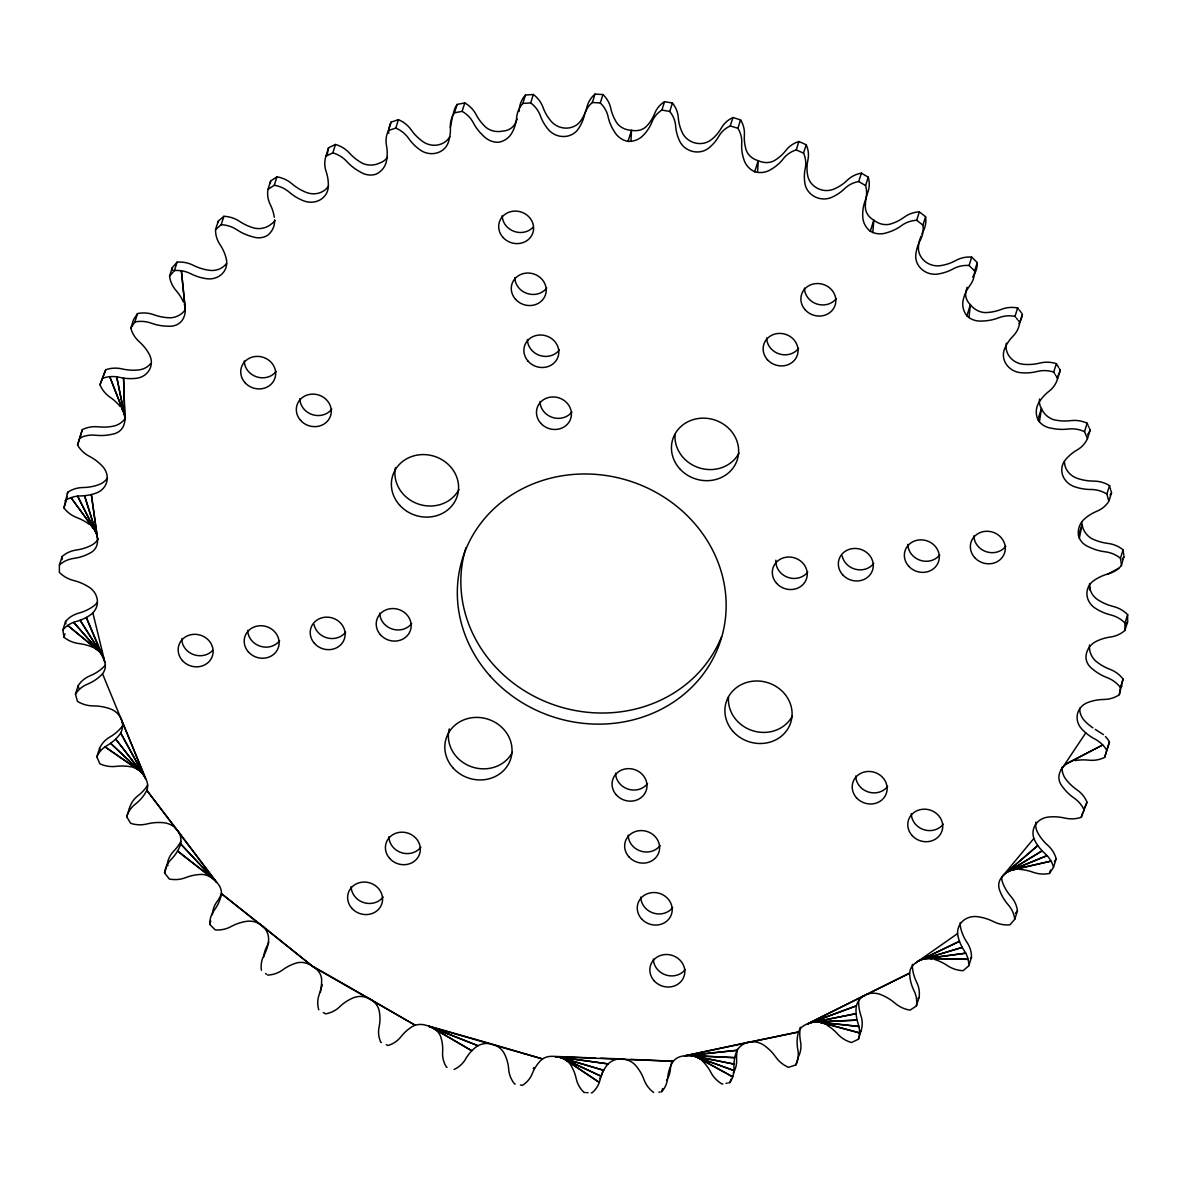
<?xml version="1.0" encoding="UTF-8"?>
<svg xmlns="http://www.w3.org/2000/svg" width="1187" height="1187" viewBox="0 0 1187 1187"><rect width="100%" height="100%" fill="white"/><g stroke="black" fill="none" stroke-linecap="round" stroke-linejoin="round"><path stroke-width="1.5" d="M1089.592 589.82L1089.592 586.141M1089.651 583.485A18.413 16.87 17.6 0 0 1097.901 599.806A46.59 42.658 17.6 0 0 1113.317 606.483A28.013 25.654 17.6 0 1 1127.65 614.658L1124.979 623.056L1124.92 630.431A28.013 25.654 17.6 0 1 1110.468 637.018A46.59 42.658 17.6 0 0 1094.948 642.019A18.829 18.384 3.4 0 0 1086.001 656.114A18.829 15.639 4.1 0 0 1092.797 669.245A46.59 42.658 17.6 0 0 1107.248 677.688A28.013 25.654 17.6 0 1 1120.394 687.481L1119.311 694.721A28.013 25.654 17.6 0 1 1103.955 699.469A46.59 42.658 17.6 0 0 1087.767 702.496A18.413 16.87 17.6 0 0 1081.787 729.041A46.59 42.658 17.6 0 0 1095.022 739.13A28.013 25.654 17.6 0 1 1106.774 750.362L1104.667 757.365A28.013 25.654 17.6 0 1 1088.672 760.17A46.59 42.658 17.6 0 0 1074.799 760.615M1127.65 614.658L1127.591 622.018L1124.92 630.431M62.036 559.641L62.08 556.569A28.013 25.654 17.6 0 1 76.532 549.982A46.59 42.658 17.6 0 0 92.052 544.981A18.829 18.384 3.4 0 0 98.254 538.987M602.951 94.545L600.281 102.943A28.013 25.654 17.6 0 1 608.115 116.756A46.59 42.658 17.6 0 0 614.272 131.46A18.829 17.271 47.7 0 0 628.012 141.416L630.935 141.342L631.529 130.303A18.829 16.455 -6.7 0 1 616.943 123.062A46.59 42.658 17.6 0 1 610.786 108.358A28.013 25.654 17.6 0 0 602.951 94.545L595.028 94.114A28.013 25.654 17.6 0 0 586.971 107.053A46.59 42.658 17.6 0 1 580.562 121.074A18.413 16.87 17.6 0 1 551.124 121.267A46.59 42.658 17.6 0 1 542.993 107.334A28.013 25.654 17.6 0 0 533.349 94.5L525.47 95.034A28.013 25.654 17.6 0 0 519.505 107.661M62.08 556.569L59.409 564.982L59.35 572.342A28.013 25.654 17.6 0 0 73.683 580.517A46.59 42.658 17.6 0 1 89.099 587.194A18.413 16.87 17.6 0 1 90.791 614.629A46.59 42.658 17.6 0 1 76.22 621.498A28.013 25.654 17.6 0 0 62.911 629.837L63.89 637.196A28.013 25.654 17.6 0 0 79.143 643.606A46.59 42.658 17.6 0 1 93.996 647.79M740.554 119.872L737.899 128.27A28.013 25.654 17.6 0 1 741.727 143.315A46.59 42.658 17.6 0 0 743.655 158.821A18.829 17.642 48.6 0 0 754.695 171.774L757.529 172.382L758.211 160.675A18.829 16.084 -2.6 0 1 746.326 150.408A46.59 42.658 17.6 0 1 744.383 134.917A28.013 25.654 17.6 0 0 740.554 119.872L732.928 117.543A28.013 25.654 17.6 0 0 721.429 127.929A46.59 42.658 17.6 0 1 711.25 139.754A18.413 16.87 17.6 0 1 682.377 132.825A46.59 42.658 17.6 0 1 678.296 117.602A28.013 25.654 17.6 0 0 672.421 103.046L664.572 101.652A28.013 25.654 17.6 0 0 654.705 113.418A46.59 42.658 17.6 0 1 646.351 126.46A18.829 15.876 35.1 0 1 631.529 130.303L628.012 141.416M923.011 231.673A28.013 25.654 17.6 0 0 925.593 216.702L919.346 211.88L916.676 220.278A28.013 25.654 17.6 0 0 901.556 225.575A46.59 42.658 17.6 0 1 887.09 232.637A18.829 17.108 -11.7 0 1 872.816 232.489L873.795 220.159A18.829 15.757 2.1 0 1 865.382 207.68A46.59 42.658 17.6 0 1 867.801 192.442A28.013 25.654 17.6 0 0 868.246 177.189L861.406 173.139A28.013 25.654 17.6 0 0 847.266 180.261A46.59 42.658 17.6 0 1 834.016 189.059A18.413 16.87 17.6 0 1 807.664 175.513A46.59 42.658 17.6 0 1 807.917 160.008A28.013 25.654 17.6 0 0 806.21 144.725L798.91 141.505A28.013 25.654 17.6 0 0 785.972 150.334A46.59 42.658 17.6 0 1 774.161 160.735A18.829 16.232 39.5 0 1 758.211 160.675L754.695 171.774M1015.805 317.389L1014.989 316.365A28.013 25.654 17.6 0 0 998.712 317.775A46.59 42.658 17.6 0 1 982.599 321.009A18.829 16.692 -8.9 0 1 968.963 317.567L970.402 304.703A18.829 15.505 7 0 1 965.995 290.949A46.59 42.658 17.6 0 1 966.322 289.702M1108.539 500.053L1106.877 494.029A28.013 25.654 17.6 0 0 1090.942 489.489A46.59 42.658 17.6 0 1 1074.398 486.67A18.413 16.87 17.6 0 1 1065.14 460.215A46.59 42.658 17.6 0 1 1077.113 449.977A28.013 25.654 17.6 0 0 1087.47 438.596L1084.503 431.638A28.013 25.654 17.6 0 0 1068.166 429.041A46.59 42.658 17.6 0 1 1051.474 428.24A18.829 16.306 -5.1 0 1 1039.411 421.815L1041.429 408.551A18.829 15.357 12.2 0 1 1039.56 399.025M89.351 524.431A46.59 42.658 17.6 0 0 77.096 517.71A28.013 25.654 17.6 0 1 63.935 507.917L67.689 492.279A28.013 25.654 17.6 0 1 83.045 487.531A46.59 42.658 17.6 0 0 99.233 484.504A18.413 16.87 17.6 0 0 107.527 477.842M1089.518 645.016A18.829 18.087 45.4 0 0 1095.467 660.833A46.59 42.658 17.6 0 0 1109.904 669.29A28.013 25.654 17.6 0 1 1123.065 679.083L1119.311 694.721M66.68 498.911L67.036 496.492M67.407 494.089L67.689 492.279M1120.795 560.665L1120.454 558.216A28.013 25.654 17.6 0 0 1105.186 551.807A46.59 42.658 17.6 0 1 1089.072 547.014A18.829 15.935 -0.7 0 1 1079.339 538.126L1082.069 524.624A18.829 15.297 17.6 0 1 1081.654 522.176M274.286 217.236A46.59 42.658 17.6 0 0 270.295 204.639A28.013 25.654 17.6 0 1 267.965 189.401L274.286 185.261A28.013 25.654 17.6 0 1 289.302 192.205A46.59 42.658 17.6 0 0 303.635 200.84A18.413 16.87 17.6 0 0 328.28 186.952A46.59 42.658 17.6 0 0 326.113 171.477A28.013 25.654 17.6 0 1 325.921 156.18L332.82 152.871A28.013 25.654 17.6 0 1 346.827 161.536A46.59 42.658 17.6 0 0 359.928 171.774A18.829 16.455 41.9 0 0 376.027 174.192A18.829 18.324 -1.4 0 0 386.472 161.091A46.59 42.658 17.6 0 0 386.487 145.586A28.013 25.654 17.6 0 1 388.446 130.511L395.79 128.092A28.013 25.654 17.6 0 1 408.565 138.315A46.59 42.658 17.6 0 0 420.183 149.992A18.413 16.87 17.6 0 0 448.182 142.707A46.59 42.658 17.6 0 0 450.377 127.439L452.544 116.178M65.033 500.677A28.013 25.654 17.6 0 1 80.39 495.943A46.59 42.658 17.6 0 0 96.562 492.917A18.413 16.87 17.6 0 0 102.542 466.357A46.59 42.658 17.6 0 0 89.322 456.283A28.013 25.654 17.6 0 1 77.556 445.036L82.333 429.635A28.013 25.654 17.6 0 1 98.328 426.83A46.59 42.658 17.6 0 0 114.902 425.821A18.829 18.22 -6.6 0 0 124.427 419.382M77.556 445.036L82.333 429.635M1105.409 736.519A28.013 25.654 17.6 0 1 1109.444 741.964L1104.667 757.365M120.273 406.637A46.59 42.658 17.6 0 0 110.139 397.274A28.013 25.654 17.6 0 1 99.975 384.766L105.732 369.736A28.013 25.654 17.6 0 1 122.098 368.92A46.59 42.658 17.6 0 0 138.775 369.929A18.413 16.87 17.6 0 0 150.601 363.637M99.975 384.766L105.732 369.736M63.935 507.917L66.071 501.196M103.076 378.134A28.013 25.654 17.6 0 1 119.427 377.318A46.59 42.658 17.6 0 0 136.119 378.341A18.413 16.87 17.6 0 0 149.369 354.483A46.59 42.658 17.6 0 0 139.22 341.693A28.013 25.654 17.6 0 1 130.837 328.146L133.493 319.748L137.514 313.576A28.013 25.654 17.6 0 1 153.954 314.763A46.59 42.658 17.6 0 0 170.468 317.804A18.829 17.968 -11.8 0 0 185.35 309.703M130.837 328.146L134.843 321.989L137.514 313.576M183.347 301.854A46.59 42.658 17.6 0 0 176.032 290.489A28.013 25.654 17.6 0 1 169.578 276.126L172.234 267.728L177.115 262.149A28.013 25.654 17.6 0 1 193.347 265.324A46.59 42.658 17.6 0 0 209.402 270.31A18.413 16.87 17.6 0 0 226.524 263.395M169.578 276.126L174.444 270.547L177.115 262.149M62.911 629.837L65.582 621.439A28.013 25.654 17.6 0 1 78.891 613.085A46.59 42.658 17.6 0 0 93.461 606.216A18.413 16.87 17.6 0 0 97.23 602.432M63.89 637.196L64.944 633.828M174.444 270.547A28.013 25.654 17.6 0 1 190.692 273.722A46.59 42.658 17.6 0 0 206.746 278.722A18.413 16.87 17.6 0 0 226.361 259.181A46.59 42.658 17.6 0 0 219.981 244.552A28.013 25.654 17.6 0 1 215.544 229.625L218.215 221.212L223.853 216.316A28.013 25.654 17.6 0 1 239.626 221.405A46.59 42.658 17.6 0 0 254.953 228.275A18.829 17.657 -13.4 0 0 271.408 223.987A18.829 15.312 19.8 0 0 274.983 220.589M215.544 229.625L221.197 224.714L223.853 216.316M261.407 970.298A28.013 25.654 17.6 0 1 263.989 955.327A46.59 42.658 17.6 0 0 268.544 940.623A18.413 16.87 17.6 0 0 246.54 921.349A46.59 42.658 17.6 0 0 231.109 926.543A28.013 25.654 17.6 0 1 215.277 929.925L209.713 924.406A28.013 25.654 17.6 0 1 214.402 909.984A46.59 42.658 17.6 0 0 221.005 896.051A18.829 15.505 7 0 0 216.598 882.297L214.654 880.101A18.829 17.033 46.5 0 0 201.745 874.389A46.59 42.658 17.6 0 0 185.617 877.638A28.013 25.654 17.6 0 1 169.34 879.033L164.563 872.935A28.013 25.654 17.6 0 1 171.269 859.284A46.59 42.658 17.6 0 0 179.816 846.376A18.413 16.87 17.6 0 0 163.628 822.71A46.59 42.658 17.6 0 0 147.084 823.941A28.013 25.654 17.6 0 1 130.644 823.333L126.727 816.745A28.013 25.654 17.6 0 1 135.333 804.118A46.59 42.658 17.6 0 0 145.689 792.441A18.829 15.357 12.2 0 0 145.571 778.449L144.206 775.853A18.829 17.434 48.3 0 0 132.855 767.173A46.59 42.658 17.6 0 0 116.163 766.372A28.013 25.654 17.6 0 1 99.842 763.775L96.859 756.802A28.013 25.654 17.6 0 1 107.216 745.421A46.59 42.658 17.6 0 0 119.19 735.183A18.413 16.87 17.6 0 0 109.931 708.728A46.59 42.658 17.6 0 0 93.387 705.909A28.013 25.654 17.6 0 1 77.452 701.369L75.464 694.143L78.134 685.745A28.013 25.654 17.6 0 1 90.064 675.789A46.59 42.658 17.6 0 0 103.462 667.168A18.829 18.428 17.7 0 0 105.331 664.957M267.965 189.401L270.621 181.003L276.957 176.863A28.013 25.654 17.6 0 1 291.972 183.792A46.59 42.658 17.6 0 0 306.305 192.428A18.413 16.87 17.6 0 0 328.547 186.003M274.286 185.261L276.957 176.863M96.859 756.802L99.53 748.403A28.013 25.654 17.6 0 1 109.887 737.023A46.59 42.658 17.6 0 0 121.86 726.785M325.921 156.18L328.591 147.767L335.491 144.473A28.013 25.654 17.6 0 1 349.497 153.123A46.59 42.658 17.6 0 0 362.584 163.361A18.829 17.271 -12.6 0 0 379.543 163.079A18.829 15.401 25.1 0 0 387.407 157.174M332.82 152.871L335.491 144.473M126.727 816.745L129.398 808.332A28.013 25.654 17.6 0 1 138.004 795.72A46.59 42.658 17.6 0 0 147.678 785.141M388.446 130.511L391.117 122.098L398.461 119.679A28.013 25.654 17.6 0 1 411.221 129.917A46.59 42.658 17.6 0 0 422.854 141.594A18.413 16.87 17.6 0 0 449.754 136.713M395.79 128.092L398.461 119.679M164.563 872.935L167.233 864.522A28.013 25.654 17.6 0 1 173.925 850.886A46.59 42.658 17.6 0 0 180.839 841.479M450.377 127.439A28.013 25.654 17.6 0 1 454.443 112.824L457.114 104.426L464.785 102.928A28.013 25.654 17.6 0 1 476.091 114.56A46.59 42.658 17.6 0 0 486.062 127.469A18.829 16.87 -10.2 0 0 502.368 131.134A18.829 15.594 30.2 0 0 515.024 123.715A46.59 42.658 17.6 0 0 517.117 118.997M454.443 112.824L462.114 111.341L464.785 102.928M209.713 924.406L210.782 921.053M462.114 111.341A28.013 25.654 17.6 0 1 473.435 122.973A46.59 42.658 17.6 0 0 483.391 135.882A18.829 16.855 45.3 0 0 498.852 142.232A18.829 18.131 -9.3 0 0 512.354 132.113A46.59 42.658 17.6 0 0 516.686 117.335A28.013 25.654 17.6 0 1 522.814 103.447L525.47 95.034M595.028 94.114L592.358 102.512A28.013 25.654 17.6 0 0 584.301 115.451A46.59 42.658 17.6 0 1 577.891 129.487A18.413 16.87 17.6 0 1 548.468 129.665A46.59 42.658 17.6 0 1 540.337 115.732A28.013 25.654 17.6 0 0 530.678 102.913L533.349 94.5M630.935 141.342A18.829 17.85 -12.8 0 0 643.68 134.858A46.59 42.658 17.6 0 0 652.034 121.831A28.013 25.654 17.6 0 1 661.901 110.065L664.572 101.652M732.928 117.543L730.257 125.956A28.013 25.654 17.6 0 0 718.758 136.342A46.59 42.658 17.6 0 1 708.594 148.152A18.413 16.87 17.6 0 1 679.721 141.238A46.59 42.658 17.6 0 1 675.64 126A28.013 25.654 17.6 0 0 669.75 111.459L672.421 103.046M757.529 172.382A18.829 17.493 -13.3 0 0 771.505 169.147A46.59 42.658 17.6 0 0 783.316 158.746A28.013 25.654 17.6 0 1 796.24 149.918L798.91 141.505M861.406 173.139L858.735 181.537A28.013 25.654 17.6 0 0 844.595 188.659A46.59 42.658 17.6 0 1 831.345 197.472A18.413 16.87 17.6 0 1 805.009 183.911A46.59 42.658 17.6 0 1 805.246 168.42A28.013 25.654 17.6 0 0 803.54 153.138L806.21 144.725M872.816 232.489L870.279 231.257A18.829 17.968 47.1 0 1 862.712 216.079A46.59 42.658 17.6 0 1 865.13 200.855A28.013 25.654 17.6 0 0 865.575 185.587L868.246 177.189M870.279 231.257L873.795 220.159A18.829 16.618 43.4 0 0 889.76 224.239A46.59 42.658 17.6 0 0 904.227 217.176A28.013 25.654 17.6 0 1 919.346 211.88M968.963 317.567L966.871 315.801A18.829 18.22 42 0 1 963.325 299.361A46.59 42.658 17.6 0 1 969.942 285.429A28.013 25.654 17.6 0 0 974.616 270.992L969.067 265.487A28.013 25.654 17.6 0 0 953.22 268.855A46.59 42.658 17.6 0 1 937.804 274.049A18.413 16.87 17.6 0 1 915.785 254.79A46.59 42.658 17.6 0 1 920.34 240.086A28.013 25.654 17.6 0 0 922.922 225.115L925.593 216.702M662.583 1088.598L661.53 1091.966A28.013 25.654 17.6 0 0 667.643 1078.063A46.59 42.658 17.6 0 1 671.976 1063.285A18.829 15.594 30.2 0 1 684.632 1055.866L747.81 1042.349M969.067 265.487L971.723 257.075L977.287 262.594A28.013 25.654 17.6 0 1 974.037 274.865M974.616 270.992L977.287 262.594M966.871 315.801L970.402 304.703A18.829 17.033 46.5 0 0 985.255 312.611A46.59 42.658 17.6 0 0 1001.383 309.362A28.013 25.654 17.6 0 1 1017.66 307.967L1018.461 308.976M728.61 1082.841L729.886 1082.574L730.955 1079.22M1014.989 316.365L1017.66 307.967M729.886 1082.574A28.013 25.654 17.6 0 0 733.967 1067.959A46.59 42.658 17.6 0 1 736.148 1052.691A18.413 16.87 17.6 0 1 764.146 1045.406A46.59 42.658 17.6 0 1 775.779 1057.083A28.013 25.654 17.6 0 0 788.539 1067.321L795.883 1064.902L798.554 1056.489A28.013 25.654 17.6 0 0 800.513 1041.414A46.59 42.658 17.6 0 1 800.305 1027.17M1039.411 421.815L1037.913 419.649L1041.429 408.551A18.829 17.434 48.3 0 0 1054.145 419.827A46.59 42.658 17.6 0 0 1070.837 420.628A28.013 25.654 17.6 0 1 1087.158 423.225L1087.915 424.961M1054.679 373.712L1053.7 372.08L1056.356 363.667A28.013 25.654 17.6 0 0 1039.916 363.059A46.59 42.658 17.6 0 1 1023.372 364.29A18.413 16.87 17.6 0 1 1006.398 343.147M1037.913 419.649A18.829 18.369 32 0 1 1038.655 402.957A46.59 42.658 17.6 0 1 1048.996 391.28A28.013 25.654 17.6 0 0 1057.602 378.668L1060.273 370.255L1059.308 368.608M826.835 1025.034A46.59 42.658 17.6 0 1 837.503 1033.877A28.013 25.654 17.6 0 0 851.509 1042.527L858.409 1039.233L861.079 1030.82A28.013 25.654 17.6 0 0 860.887 1015.523A46.59 42.658 17.6 0 1 858.72 1000.047M1084.503 431.638L1087.158 423.225M1087.47 438.596L1090.141 430.198L1089.414 428.448M858.409 1039.233A28.013 25.654 17.6 0 0 858.216 1023.936A46.59 42.658 17.6 0 1 856.064 1008.446A18.413 16.87 17.6 0 1 880.695 994.572A46.59 42.658 17.6 0 1 895.028 1003.208A28.013 25.654 17.6 0 0 910.043 1010.137L916.379 1005.997L919.035 997.599A28.013 25.654 17.6 0 0 916.705 982.361A46.59 42.658 17.6 0 1 912.402 967.168A18.829 18.413 11.5 0 1 912.447 964.289M1079.339 538.126L1078.538 535.723L1082.069 524.624A18.829 17.79 48.3 0 0 1091.728 538.601A46.59 42.658 17.6 0 0 1107.857 543.394A28.013 25.654 17.6 0 1 1123.11 549.804L1123.451 552.252M1106.877 494.029L1109.548 485.631A28.013 25.654 17.6 0 0 1093.613 481.091A46.59 42.658 17.6 0 1 1077.069 478.272A18.413 16.87 17.6 0 1 1064.427 461.624M1110.884 490.439L1111.536 492.857L1108.866 501.255A28.013 25.654 17.6 0 1 1096.936 511.211A46.59 42.658 17.6 0 0 1083.538 519.832A18.829 18.428 17.7 0 0 1078.538 535.723M934.762 959.511A46.59 42.658 17.6 0 1 947.374 965.595A28.013 25.654 17.6 0 0 963.147 970.684L968.785 965.788L971.456 957.375A28.013 25.654 17.6 0 0 967.019 942.448A46.59 42.658 17.6 0 1 960.639 927.819A18.413 16.87 17.6 0 1 960.342 922.522M1120.454 558.216L1123.11 549.804M1124.979 623.056A28.013 25.654 17.6 0 0 1110.646 614.896A46.59 42.658 17.6 0 1 1095.23 608.219A18.413 16.87 17.6 0 1 1093.539 580.784A46.59 42.658 17.6 0 1 1108.109 573.914A28.013 25.654 17.6 0 0 1121.418 565.561L1123.941 555.931M968.785 965.788A28.013 25.654 17.6 0 0 964.348 950.861A46.59 42.658 17.6 0 1 957.983 936.217A18.413 16.87 17.6 0 1 977.598 916.69A46.59 42.658 17.6 0 1 993.653 921.676A28.013 25.654 17.6 0 0 1009.885 924.851L1014.766 919.272L1017.422 910.874A28.013 25.654 17.6 0 0 1010.968 896.511A46.59 42.658 17.6 0 1 1002.629 882.668A18.829 18.413 26.4 0 1 1001.68 876.97M1019.336 869.314A46.59 42.658 17.6 0 1 1033.046 872.237A28.013 25.654 17.6 0 0 1049.486 873.424L1050.554 870.056M1049.486 873.424L1053.507 867.252L1056.163 858.854A28.013 25.654 17.6 0 0 1047.78 845.307A46.59 42.658 17.6 0 1 1037.631 832.517A18.413 16.87 17.6 0 1 1035.85 822.116M1120.394 687.481L1123.065 679.083M1053.507 867.252A28.013 25.654 17.6 0 0 1045.124 853.72A46.59 42.658 17.6 0 1 1034.975 840.915A18.413 16.87 17.6 0 1 1048.225 817.071A46.59 42.658 17.6 0 1 1064.902 818.08A28.013 25.654 17.6 0 0 1081.268 817.264L1082.856 812.22M1081.268 817.264L1087.025 802.234A28.013 25.654 17.6 0 0 1076.861 789.726A46.59 42.658 17.6 0 1 1065.065 778.197A18.829 18.295 38.4 0 1 1062.098 767.128M1106.774 750.362L1109.444 741.964M1087.025 802.234L1085.482 805.558M1084.977 806.656L1084.458 807.768M1056.163 858.854L1054.516 861.421M1060.97 770.007L1085.779 732.869M1014.766 919.272A28.013 25.654 17.6 0 0 1008.297 904.909A46.59 42.658 17.6 0 1 999.958 891.081A18.829 15.312 14.5 0 1 1001.65 877.297L1033.877 838.423M1017.422 910.874L1016.621 911.809M1016.22 912.269L1015.404 913.204M971.456 957.375L970.521 958.206M1003.49 875.071L1037.809 845.53L1005.656 873.142L1042.141 850.827L1008.119 871.555L1047.082 855.634L1010.79 870.353L1051.059 861.109L1013.624 869.567M916.379 1005.997A28.013 25.654 17.6 0 0 914.035 990.759A46.59 42.658 17.6 0 1 909.732 975.566A18.829 15.312 19.8 0 1 915.592 963.013L957.597 933.576M919.035 997.599L917.996 998.297M1108.109 573.914L1118.673 568.35M1066.816 763.671L1102.738 744.932L1069.353 762.232M795.883 1064.902A28.013 25.654 17.6 0 0 797.857 1049.812A46.59 42.658 17.6 0 1 797.872 1034.307A18.829 15.401 25.1 0 1 807.457 1023.921L864.284 995.507M824.416 1023.639A18.829 17.271 -12.6 0 0 807.457 1023.921L909.643 973.117L866.777 994.35M861.079 1030.82L859.937 1031.384M917.952 961.307L959.482 941.291L920.548 959.971L962.242 947.389L923.338 959.022L965.743 953.161L926.231 958.488L968.117 959.333L929.154 958.384M807.457 1023.921L856.421 1005.834L810.187 1022.838L856.109 1013.653L813.05 1022.155L857.118 1020.123L815.973 1021.903L858.943 1026.473L818.882 1022.066L859.536 1032.913L821.73 1022.645M700.938 1059.531A18.829 16.87 -10.2 0 0 684.632 1055.866L798.51 1031.978L750.57 1041.845M727.334 1083.093L726.058 1083.33M722.853 1083.954L722.215 1084.072A28.013 25.654 17.6 0 1 710.909 1072.44A46.59 42.658 17.6 0 0 701.947 1060.466M684.632 1055.866L737.246 1050.287L687.54 1055.48L734.753 1057.662L690.478 1055.495L733.937 1064.071L693.342 1055.926L733.967 1070.555L696.086 1056.756L732.75 1076.846L698.639 1057.958M522.814 103.447L530.678 102.913M660.209 1092.055L658.904 1092.159M520.47 1085.007L522.428 1085.348A28.013 25.654 17.6 0 0 532.295 1073.582A46.59 42.658 17.6 0 1 540.649 1060.54A18.829 15.876 35.1 0 1 552.682 1056.341L595.34 1058.032M600.785 1058.21L620.727 1058.878M585.369 1092.53L584.049 1092.455A28.013 25.654 17.6 0 1 576.214 1078.642A46.59 42.658 17.6 0 0 570.057 1063.938A18.829 16.455 -6.7 0 0 555.471 1056.697L673.326 1061.252L630.95 1059.398M592.358 102.512L600.281 102.943M591.319 1092.856L591.972 1092.886A28.013 25.654 17.6 0 0 600.028 1079.947A46.59 42.658 17.6 0 1 606.438 1065.926A18.413 16.87 17.6 0 1 635.876 1065.733A46.59 42.658 17.6 0 1 644.007 1079.666A28.013 25.654 17.6 0 0 653.651 1092.5M588.01 1092.693L586.69 1092.619M555.471 1056.697L608.174 1063.893L558.38 1056.994L603.679 1070.318L561.169 1057.691L601.097 1076.223L563.81 1058.759L599.316 1082.41L566.199 1060.184M661.901 110.065L669.75 111.459M515.232 1084.072L514.579 1083.954A28.013 25.654 17.6 0 1 508.704 1069.398A46.59 42.658 17.6 0 0 504.623 1054.175A18.413 16.87 17.6 0 0 491.7 1043.981L426.088 1025.286A18.829 16.232 39.5 0 0 412.839 1026.265A46.59 42.658 17.6 0 0 401.028 1036.666A28.013 25.654 17.6 0 1 388.09 1045.495L386.265 1044.694M447.069 1067.321L446.446 1067.128A28.013 25.654 17.6 0 1 442.617 1052.083A46.59 42.658 17.6 0 0 440.674 1036.592A18.829 16.084 -2.6 0 0 428.789 1026.325L542.593 1058.952L494.445 1044.857M730.257 125.956L737.899 128.27M428.789 1026.325L478.005 1045.732L431.489 1027.289L471.832 1050.777L433.967 1028.595M796.24 149.918L803.54 153.138M381.398 1042.542L380.79 1042.275A28.013 25.654 17.6 0 1 379.083 1026.992A46.59 42.658 17.6 0 0 379.336 1011.487A18.413 16.87 17.6 0 0 352.984 997.941A46.59 42.658 17.6 0 0 339.734 1006.739A28.013 25.654 17.6 0 1 325.594 1013.861L323.309 1012.526M369.513 998.668L310.801 965.179A18.829 16.618 43.4 0 0 297.24 962.761A46.59 42.658 17.6 0 0 282.773 969.824A28.013 25.654 17.6 0 1 267.654 975.12M1095.23 729.352L1103.42 734.619M371.961 1000.166L415.227 1025.242L313.205 966.841L221.39 893.648L260.235 924.317M858.735 181.537L865.575 185.587M138.107 769.591L104.99 746.86L140.437 771.372L110.599 743.27L142.485 773.479L115.673 739.056L144.206 775.853L120.659 732.972L145.571 778.449L121.653 720.108M916.676 220.278L922.922 225.115M266.615 974.319L265.562 973.518M212.414 878.202L177.56 851.02L214.654 880.101L180.602 843.853L216.598 882.297L177.976 831.019M262.505 926.038L313.205 966.841A18.829 15.757 2.1 0 1 321.618 979.32A46.59 42.658 17.6 0 1 319.199 994.558A28.013 25.654 17.6 0 0 318.754 1009.811M97.69 650.031L67.733 625.43L99.856 652.019L73.639 622.329L101.696 654.319L80.122 620.252L103.18 656.841L86.28 617.477L104.931 662.376A18.829 15.297 17.6 0 1 100.791 675.566A46.59 42.658 17.6 0 1 87.408 684.202A28.013 25.654 17.6 0 0 75.464 694.143M1019.262 310L1021.651 313.056M1016.591 318.398L1017.393 319.422M1018.194 320.431L1018.98 321.454M167.233 864.522L168.02 865.546M176.225 828.838L146.773 790.275L216.598 882.297M93.521 528.334L70.983 497.635L95.138 530.782L77.63 496.107L96.37 533.438L84.559 495.706L97.186 536.242L91.354 494.534L97.557 539.106M1056.356 363.667L1058.656 367.51M1055.332 374.81L1055.985 375.908M1056.638 377.006L1057.602 378.668M130.036 809.43L129.398 808.332M1088.42 426.133L1088.909 427.29M100.257 750.139L99.53 748.403M102.527 673.801L145.571 778.449M123.314 411.385L109.738 376.68L124.294 414.129L116.682 376.813L124.828 416.993L123.567 378.104L124.902 419.872M1109.548 485.631L1109.89 486.833M1110.216 488.035L1110.557 489.237M78.787 688.148L78.134 685.745M92.853 612.878L104.931 662.376M1123.614 553.483L1123.777 554.715M1120.958 561.881L1121.107 563.113M65.893 623.887L65.582 621.439M1121.27 564.344L1121.418 565.561M185.068 307.136L181.388 270.77L185.32 310.03M411.666 623.516A17.597 16.114 17.6 0 1 392.185 629.021A17.597 16.114 17.6 0 1 379.736 613.115M571.926 411.904A17.597 16.114 17.6 0 1 552.445 417.423A17.597 16.114 17.6 0 1 539.996 401.503M807.768 572A17.597 16.114 17.6 0 1 787.56 577.253A17.597 16.114 17.6 0 1 775.883 560.175M647.508 783.613A17.597 16.114 17.6 0 1 628.027 789.118A17.597 16.114 17.6 0 1 615.578 773.197M721.548 636.692A135.422 123.997 17.6 0 1 553.839 704.826A135.422 123.997 17.6 0 1 465.972 547.652M458.909 489.474A33.859 30.996 17.6 0 1 418.284 504.015A33.859 30.996 17.6 0 1 395.419 467.663M738.982 453.048A33.859 30.996 17.6 0 1 700.063 468.123A33.859 30.996 17.6 0 1 675.062 434.442M792.426 715.88A33.859 30.996 17.6 0 1 753.508 730.955A33.859 30.996 17.6 0 1 728.506 697.273M512.354 752.306A33.859 30.996 17.6 0 1 470.898 766.55A33.859 30.996 17.6 0 1 449.235 728.907M331.781 409.1A17.597 16.114 17.6 0 1 312.3 414.604A17.597 16.114 17.6 0 1 299.851 398.684M276.185 371.368A17.597 16.114 17.6 0 1 256.718 376.873A17.597 16.114 17.6 0 1 244.255 360.952M559.329 349.957A17.597 16.114 17.6 0 1 539.848 355.462A17.597 16.114 17.6 0 1 527.399 339.541M546.732 288.011A17.597 16.114 17.6 0 1 527.251 293.515A17.597 16.114 17.6 0 1 514.802 277.595M533.215 227.147A17.597 16.114 17.6 0 1 513.926 231.317A17.597 16.114 17.6 0 1 502.205 215.648M798.584 348.37A17.597 16.114 17.6 0 1 779.102 353.874A17.597 16.114 17.6 0 1 766.654 337.954M836.345 298.501A17.597 16.114 17.6 0 1 816.879 304.006A17.597 16.114 17.6 0 1 804.43 288.085M873.78 563.41A17.597 16.114 17.6 0 1 855.782 569.33A17.597 16.114 17.6 0 1 842.162 555.828M939.792 554.819A17.597 16.114 17.6 0 1 920.311 560.323A17.597 16.114 17.6 0 1 907.862 544.403M1005.804 546.228A17.597 16.114 17.6 0 1 986.338 551.747A17.597 16.114 17.6 0 1 973.889 535.827M887.653 786.417A17.597 16.114 17.6 0 1 868.172 791.937A17.597 16.114 17.6 0 1 855.723 776.016M943.235 824.149A17.597 16.114 17.6 0 1 923.768 829.668A17.597 16.114 17.6 0 1 911.319 813.748M660.106 845.559A17.597 16.114 17.6 0 1 640.624 851.064A17.597 16.114 17.6 0 1 628.175 835.144M672.703 907.506A17.597 16.114 17.6 0 1 653.221 913.011A17.597 16.114 17.6 0 1 640.772 897.09M685.3 969.453A17.597 16.114 17.6 0 1 665.818 974.972A17.597 16.114 17.6 0 1 653.369 959.051M420.851 847.147A17.597 16.114 17.6 0 1 401.369 852.652A17.597 16.114 17.6 0 1 388.921 836.731M383.075 897.031A17.597 16.114 17.6 0 1 363.608 902.535A17.597 16.114 17.6 0 1 351.159 886.615M345.654 632.107A17.597 16.114 17.6 0 1 327.657 638.027A17.597 16.114 17.6 0 1 314.036 624.525M279.628 640.698A17.597 16.114 17.6 0 1 260.161 646.203A17.597 16.114 17.6 0 1 247.712 630.282M212.71 650.372A17.597 16.114 17.6 0 1 193.422 654.541A17.597 16.114 17.6 0 1 181.7 638.873M915.592 963.013A18.829 17.657 -13.4 0 1 932.047 958.725M1001.65 877.297A18.829 17.968 -11.8 0 1 1016.532 869.196M1072.098 761.179A18.829 18.22 -6.6 0 0 1059.768 772.618A18.829 15.431 9.2 0 0 1062.41 786.595A46.59 42.658 17.6 0 0 1074.19 798.139A28.013 25.654 17.6 0 1 1084.354 810.632M274.598 219.832A18.829 18.413 11.5 0 1 267.891 235.1A18.829 16.084 37.7 0 1 252.282 236.688A46.59 42.658 17.6 0 1 236.955 229.818A28.013 25.654 17.6 0 0 221.197 224.714M184.371 304.332A18.829 18.413 26.4 0 1 181.834 320.816A18.829 15.757 33.1 0 1 167.797 326.202A46.59 42.658 17.6 0 1 151.283 323.176A28.013 25.654 17.6 0 0 134.843 321.989M121.935 408.803A18.829 18.295 38.4 0 1 123.715 425.48A18.829 15.505 28.1 0 1 112.231 434.234A46.59 42.658 17.6 0 1 95.657 435.243A28.013 25.654 17.6 0 0 79.663 438.048M91.533 526.167A18.829 18.087 45.4 0 1 97.482 541.984A18.829 15.357 22.9 0 1 89.381 553.394A46.59 42.658 17.6 0 1 73.876 558.38A28.013 25.654 17.6 0 0 59.409 564.982M737.424 1049.249A46.59 42.658 17.6 0 0 736.623 1059.561A28.013 25.654 17.6 0 1 733.254 1073.093M603.011 1070.288A46.59 42.658 17.6 0 0 602.699 1071.549A28.013 25.654 17.6 0 1 599.761 1078.627M667.851 1078.256A28.013 25.654 17.6 0 0 670.314 1069.665A46.59 42.658 17.6 0 1 671.738 1062.053M667.242 1079.384A28.013 25.654 17.6 0 1 666.56 1080.482M533.898 1067.514A28.013 25.654 17.6 0 1 533.26 1068.641M454.072 1069.457A28.013 25.654 17.6 0 0 465.571 1059.071A46.59 42.658 17.6 0 1 475.75 1047.246A18.413 16.87 17.6 0 1 488.866 1043.507M1092.871 727.839A46.59 42.658 17.6 0 1 1084.458 720.643A18.413 16.87 17.6 0 1 1079.769 708.224M1121.967 686.323A28.013 25.654 17.6 0 1 1120.854 687.036M1124.089 557.163A28.013 25.654 17.6 0 1 1122.308 559.062M1127.591 622.018A28.013 25.654 17.6 0 1 1125.543 623.679M1090.141 430.198A28.013 25.654 17.6 0 1 1087.574 434.65M1111.536 492.857A28.013 25.654 17.6 0 1 1110.053 494.964M1060.273 370.255A28.013 25.654 17.6 0 1 1058.359 375.018M1057.721 376.145A28.013 25.654 17.6 0 1 1057.023 377.229M1018.965 323.665A28.013 25.654 17.6 0 0 1022.437 314.065L1019.767 322.478A28.013 25.654 17.6 0 1 1013.075 336.114A46.59 42.658 17.6 0 0 1004.514 349.037A18.413 16.87 17.6 0 0 1020.701 372.703A46.59 42.658 17.6 0 0 1037.245 371.472A28.013 25.654 17.6 0 1 1053.7 372.08M971.723 257.075A28.013 25.654 17.6 0 0 955.891 260.457A46.59 42.658 17.6 0 1 940.46 265.651A18.413 16.87 17.6 0 1 918.456 246.377A46.59 42.658 17.6 0 1 919.999 238.795M920.4 237.578A46.59 42.658 17.6 0 1 920.845 236.361M921.854 233.987A46.59 42.658 17.6 0 1 922.403 232.815M966.693 288.471A46.59 42.658 17.6 0 1 967.108 287.254M973.355 275.963A28.013 25.654 17.6 0 1 972.598 277.016M519.357 108.937A46.59 42.658 17.6 0 1 519.045 111.504M453.152 115.169A28.013 25.654 17.6 0 1 457.114 104.426M388.713 133.315A28.013 25.654 17.6 0 1 388.757 130.718M389.099 128.181A28.013 25.654 17.6 0 1 391.117 122.098M270.324 183.555A28.013 25.654 17.6 0 1 270.621 181.003M327.464 154.087A28.013 25.654 17.6 0 1 328.591 147.767M172.664 270.295A28.013 25.654 17.6 0 1 172.234 267.728M218.2 222.503A28.013 25.654 17.6 0 1 218.215 221.212M80.909 437.795A28.013 25.654 17.6 0 1 80.226 436.638M95.272 648.399A18.829 17.79 48.3 0 1 104.278 659.557M268.826 942.226A46.59 42.658 17.6 0 1 266.66 946.914A28.013 25.654 17.6 0 0 263.84 956.722M221.598 893.752A46.59 42.658 17.6 0 1 217.058 901.571A28.013 25.654 17.6 0 0 212.399 914.717M322.3 984.928A46.59 42.658 17.6 0 1 321.87 986.145A28.013 25.654 17.6 0 0 320.475 992.406M380.463 634.808A17.597 16.114 17.6 0 0 410.198 630.935A17.597 16.114 17.6 0 0 390.419 608.708A17.597 16.114 17.6 0 0 380.463 634.808M540.723 423.195A17.597 16.114 17.6 0 0 570.457 419.323A17.597 16.114 17.6 0 0 550.679 397.096A17.597 16.114 17.6 0 0 540.723 423.195M776.565 583.277A17.597 16.114 17.6 0 0 806.285 579.404A17.597 16.114 17.6 0 0 786.506 557.178A17.597 16.114 17.6 0 0 776.565 583.277M616.305 794.889A17.597 16.114 17.6 0 0 646.025 791.017A17.597 16.114 17.6 0 0 626.261 768.79A17.597 16.114 17.6 0 0 616.305 794.889M489.994 675.878A135.422 123.997 17.6 0 0 718.684 646.129A135.422 123.997 17.6 0 0 566.54 475.156A135.422 123.997 17.6 0 0 489.994 675.878M399.544 505.054A33.859 30.996 17.6 0 0 456.713 497.62A33.859 30.996 17.6 0 0 418.67 454.873A33.859 30.996 17.6 0 0 399.544 505.054M679.617 468.628A33.859 30.996 17.6 0 0 736.786 461.194A33.859 30.996 17.6 0 0 698.757 418.447A33.859 30.996 17.6 0 0 679.617 468.628M733.062 731.459A33.859 30.996 17.6 0 0 790.23 724.025A33.859 30.996 17.6 0 0 752.202 681.279A33.859 30.996 17.6 0 0 733.062 731.459M452.989 767.885A33.859 30.996 17.6 0 0 510.158 760.452A33.859 30.996 17.6 0 0 472.129 717.705A33.859 30.996 17.6 0 0 452.989 767.885M300.578 420.376A17.597 16.114 17.6 0 0 330.298 416.503A17.597 16.114 17.6 0 0 310.519 394.277A17.597 16.114 17.6 0 0 300.578 420.376M244.982 382.644A17.597 16.114 17.6 0 0 274.716 378.772A17.597 16.114 17.6 0 0 254.938 356.545A17.597 16.114 17.6 0 0 244.982 382.644M528.126 361.234A17.597 16.114 17.6 0 0 557.845 357.376A17.597 16.114 17.6 0 0 538.082 335.149A17.597 16.114 17.6 0 0 528.126 361.234M515.529 299.287A17.597 16.114 17.6 0 0 545.248 295.415A17.597 16.114 17.6 0 0 525.485 273.188A17.597 16.114 17.6 0 0 515.529 299.287M502.932 237.341A17.597 16.114 17.6 0 0 532.651 233.468A17.597 16.114 17.6 0 0 512.888 211.241A17.597 16.114 17.6 0 0 502.932 237.341M767.381 359.646A17.597 16.114 17.6 0 0 797.1 355.788A17.597 16.114 17.6 0 0 777.322 333.562A17.597 16.114 17.6 0 0 767.381 359.646M805.142 309.777A17.597 16.114 17.6 0 0 834.876 305.905A17.597 16.114 17.6 0 0 815.098 283.678A17.597 16.114 17.6 0 0 805.142 309.777M842.577 574.686A17.597 16.114 17.6 0 0 872.311 570.828A17.597 16.114 17.6 0 0 852.533 548.602A17.597 16.114 17.6 0 0 842.577 574.686M908.589 566.095A17.597 16.114 17.6 0 0 938.323 562.237A17.597 16.114 17.6 0 0 918.545 540.011A17.597 16.114 17.6 0 0 908.589 566.095M974.601 557.519A17.597 16.114 17.6 0 0 1004.336 553.646A17.597 16.114 17.6 0 0 984.557 531.42A17.597 16.114 17.6 0 0 974.601 557.519M856.45 797.709A17.597 16.114 17.6 0 0 886.185 793.836A17.597 16.114 17.6 0 0 866.406 771.609A17.597 16.114 17.6 0 0 856.45 797.709M912.031 835.44A17.597 16.114 17.6 0 0 941.766 831.568A17.597 16.114 17.6 0 0 921.987 809.341A17.597 16.114 17.6 0 0 912.031 835.44M628.902 856.836A17.597 16.114 17.6 0 0 658.637 852.978A17.597 16.114 17.6 0 0 638.858 830.737A17.597 16.114 17.6 0 0 628.902 856.836M641.499 918.783A17.597 16.114 17.6 0 0 671.234 914.925A17.597 16.114 17.6 0 0 651.455 892.698A17.597 16.114 17.6 0 0 641.499 918.783M654.096 980.744A17.597 16.114 17.6 0 0 683.831 976.871A17.597 16.114 17.6 0 0 664.052 954.645A17.597 16.114 17.6 0 0 654.096 980.744M389.648 858.424A17.597 16.114 17.6 0 0 419.382 854.566A17.597 16.114 17.6 0 0 399.604 832.339A17.597 16.114 17.6 0 0 389.648 858.424M351.871 908.307A17.597 16.114 17.6 0 0 381.606 904.435A17.597 16.114 17.6 0 0 361.827 882.208A17.597 16.114 17.6 0 0 351.871 908.307M314.451 643.384A17.597 16.114 17.6 0 0 344.171 639.526A17.597 16.114 17.6 0 0 324.407 617.299A17.597 16.114 17.6 0 0 314.451 643.384M248.439 651.975A17.597 16.114 17.6 0 0 278.159 648.102A17.597 16.114 17.6 0 0 258.38 625.875A17.597 16.114 17.6 0 0 248.439 651.975M182.412 660.565A17.597 16.114 17.6 0 0 212.147 656.693A17.597 16.114 17.6 0 0 192.368 634.466A17.597 16.114 17.6 0 0 182.412 660.565"/></g></svg>
